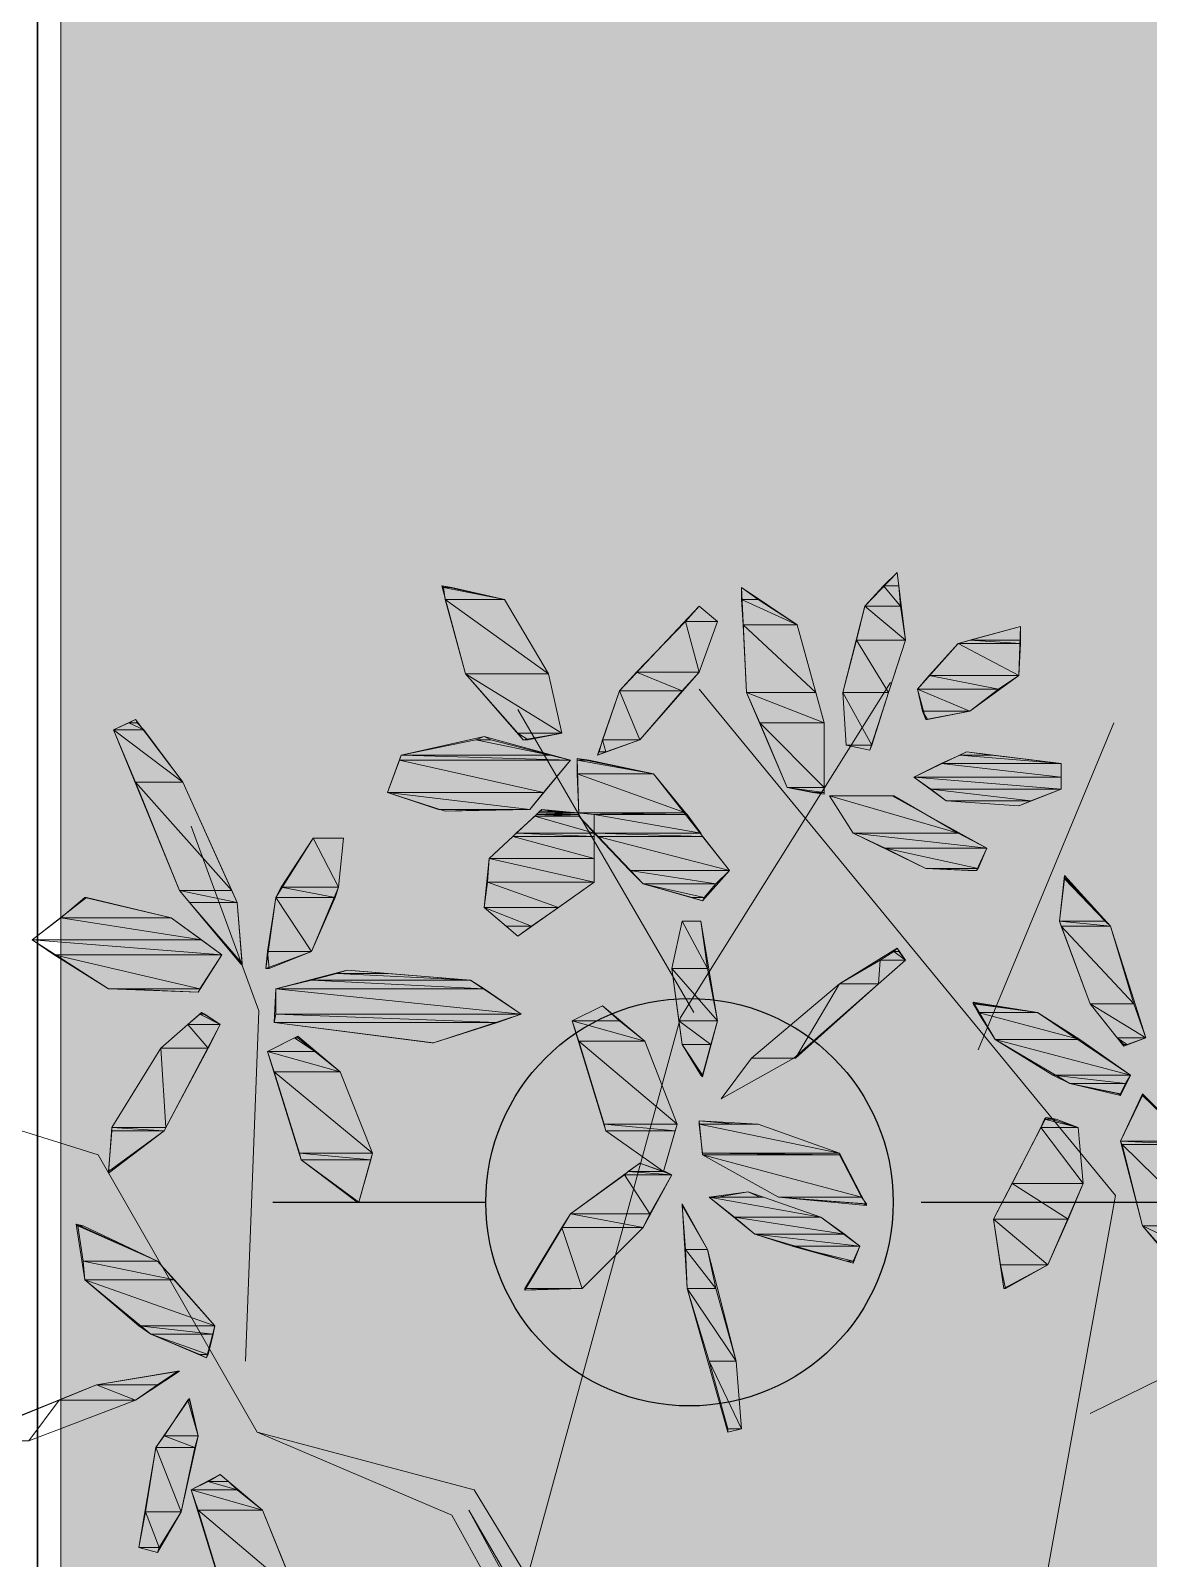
# Model space of a CAD drawing. Header units: metres. Extents: x 349703 to 349913, y 9282546 to 9282694.
# Drawn here: x 349718.148 to 349719.356, y 9282609.155 to 9282610.805 of the extents above; entities that cross this region are included whole.
import ezdxf

# ---------------------------------------------------------------- set-up
doc = ezdxf.new("R2010")
doc.units = ezdxf.units.M
doc.header["$LTSCALE"] = 0.25
for name, color, linetype, lineweight in [('AREA-VERDE', 3, 'CONTINUOUS', 9), ('ARQ-FONDO', 253, 'CONTINUOUS', 9), ('CUNETAS-RED', 5, 'CONTINUOUS', 18), ('LLORAD-SIMB', 1, 'CONTINUOUS', 25), ('LLORAD-TEXTO', 1, 'CONTINUOUS', 25), ('LLORAD-TRAMO', 1, 'CONTINUOUS', 70)]:
    doc.layers.add(name, color=color, linetype=linetype, lineweight=lineweight)

# ---------------------------------------------------------------- blocks, each defined once
blk = doc.blocks.new('drenaje')
at = {"layer": 'CUNETAS-RED', "lineweight": 30}
blk.add_line((0, -19.2104), (0, -77.3478), dxfattribs=at)
blk = doc.blocks.new('ARBOL 1')
at = {"layer": 'ARQ-FONDO', "linetype": 'Continuous', "lineweight": -2}
for p, q in [((348214.8808, 9282665.1925), (348214.9156, 9282665.229)), ((348214.9156, 9282665.229), (348214.9247, 9282665.1559)), ((348214.4239, 9282665.2144), (348214.4916, 9282665.1998)), ((348214.4495, 9282665.1194), (348214.4239, 9282665.2144)), ((348214.4916, 9282665.1998), (348214.5391, 9282665.1194)), ((348214.7474, 9282665.2126), (348214.8077, 9282665.1724)), ((348214.7529, 9282665.0993), (348214.7474, 9282665.2126)), ((348214.6158, 9282665.1011), (348214.7017, 9282665.1925)), ((348214.7017, 9282665.1925), (348214.7218, 9282665.176)), ((348214.8571, 9282665.0993), (348214.8808, 9282665.1925)), ((348214.7218, 9282665.176), (348214.7017, 9282665.1212)), ((348214.8077, 9282665.1724), (348214.837, 9282665.0664)), ((348214.9814, 9282665.1523), (348215.049, 9282665.1705)), ((348215.049, 9282665.1705), (348215.0472, 9282665.1175)), ((348214.9247, 9282665.1559), (348214.8863, 9282665.0371)), ((348214.9375, 9282665.1029), (348214.9814, 9282665.1523)), ((348214.5117, 9282665.0481), (348214.4495, 9282665.1194)), ((348214.5391, 9282665.1194), (348214.5537, 9282665.0554)), ((348214.7017, 9282665.1212), (348214.6378, 9282665.0481)), ((348215.0472, 9282665.1175), (348214.9942, 9282665.0792)), ((348214.5921, 9282665.0316), (348214.6158, 9282665.1011)), ((348214.6816, 9282664.7483), (348214.9083, 9282665.1102)), ((348215.1513, 9282664.5564), (348214.7017, 9282665.1029)), ((348214.7968, 9282664.9969), (348214.7529, 9282665.0993)), ((348214.8607, 9282665.0426), (348214.8571, 9282665.0993)), ((348214.9466, 9282665.07), (348214.9375, 9282665.1029)), ((348214.0694, 9282665.059), (348214.0931, 9282665.07)), ((348214.0931, 9282665.07), (348214.1443, 9282665.0024)), ((348214.6962, 9282664.7538), (348214.5062, 9282665.081)), ((348214.837, 9282665.0664), (348214.837, 9282664.9896)), ((348214.9942, 9282665.0792), (348214.9466, 9282665.07)), ((348215.0033, 9282664.7136), (348215.1495, 9282665.0664)), ((348214.1406, 9282664.8854), (348214.0694, 9282665.059)), ((348214.3801, 9282665.0316), (348214.4696, 9282665.0517)), ((348214.4696, 9282665.0517), (348214.5628, 9282665.0261)), ((348214.5537, 9282665.0554), (348214.5117, 9282665.0481)), ((348214.6378, 9282665.0481), (348214.5921, 9282665.0316)), ((348214.8863, 9282665.0371), (348214.8607, 9282665.0426)), ((348214.9338, 9282665.0079), (348214.9905, 9282665.0353)), ((348214.9905, 9282665.0353), (348215.0929, 9282665.0225)), ((348214.3654, 9282664.9914), (348214.3801, 9282665.0316)), ((348214.5628, 9282665.0261), (348214.519, 9282664.9731)), ((348214.5701, 9282665.028), (348214.6524, 9282665.0115)), ((348214.572, 9282664.9658), (348214.5701, 9282665.028)), ((348215.0929, 9282665.0225), (348215.0929, 9282664.9951)), ((348214.1443, 9282665.0024), (348214.2028, 9282664.8726)), ((348214.6524, 9282665.0115), (348214.7346, 9282664.9073)), ((348214.9686, 9282664.9823), (348214.9338, 9282665.0079)), ((348214.4276, 9282664.9713), (348214.3654, 9282664.9914)), ((348214.837, 9282664.9896), (348214.7968, 9282664.9969)), ((348214.8425, 9282664.9878), (348214.9101, 9282664.9878)), ((348214.8681, 9282664.9476), (348214.8425, 9282664.9878)), ((348214.9101, 9282664.9878), (348215.0124, 9282664.9311)), ((348215.0929, 9282664.9951), (348215.0472, 9282664.9768)), ((348214.519, 9282664.9731), (348214.4276, 9282664.9713)), ((348214.4751, 9282664.9201), (348214.5318, 9282664.9731)), ((348214.5318, 9282664.9731), (348214.5884, 9282664.9677)), ((348214.5884, 9282664.9677), (348214.5884, 9282664.8946)), ((348215.0472, 9282664.9768), (348214.9686, 9282664.9823)), ((348214.2265, 9282664.7557), (348214.1534, 9282664.9549)), ((348214.6414, 9282664.8927), (348214.572, 9282664.9658)), ((348214.285, 9282664.9421), (348214.2448, 9282664.8781)), ((348214.3179, 9282664.9421), (348214.285, 9282664.9421)), ((348214.3124, 9282664.8891), (348214.3179, 9282664.9421)), ((348214.9466, 9282664.9092), (348214.8681, 9282664.9476)), ((348214.4696, 9282664.8671), (348214.4751, 9282664.9201)), ((348215.0124, 9282664.9311), (348215.0015, 9282664.9073)), ((348214.7346, 9282664.9073), (348214.7054, 9282664.8745)), ((348215.0015, 9282664.9073), (348214.9466, 9282664.9092)), ((348215.091, 9282664.8525), (348215.0965, 9282664.9019)), ((348215.0965, 9282664.9019), (348215.1459, 9282664.847)), ((348214.2083, 9282664.805), (348214.1406, 9282664.8854)), ((348214.2832, 9282664.8196), (348214.3124, 9282664.8891)), ((348214.5884, 9282664.8946), (348214.5062, 9282664.8361)), ((348214.7054, 9282664.8745), (348214.6414, 9282664.8927)), ((348213.9816, 9282664.8324), (348214.0401, 9282664.8781)), ((348214.0401, 9282664.8781), (348214.1315, 9282664.8562)), ((348214.2028, 9282664.8726), (348214.2083, 9282664.805)), ((348214.2448, 9282664.8781), (348214.2338, 9282664.8013)), ((348214.1315, 9282664.8562), (348214.1863, 9282664.816)), ((348214.5062, 9282664.8361), (348214.4696, 9282664.8671)), ((348214.6835, 9282664.8525), (348214.6725, 9282664.8013)), ((348214.7036, 9282664.8525), (348214.6835, 9282664.8525)), ((348214.7218, 9282664.7447), (348214.7036, 9282664.8525)), ((348215.1239, 9282664.763), (348215.091, 9282664.8525)), ((348215.1459, 9282664.847), (348215.1842, 9282664.7264)), ((348214.0639, 9282664.7794), (348213.9816, 9282664.8324)), ((348214.2338, 9282664.8013), (348214.2832, 9282664.8196)), ((348214.9156, 9282664.8233), (348214.8534, 9282664.7849)), ((348214.9247, 9282664.8105), (348214.9156, 9282664.8233)), ((348214.1863, 9282664.816), (348214.1607, 9282664.7758)), ((348214.8041, 9282664.7045), (348214.9247, 9282664.8105)), ((348214.2448, 9282664.7794), (348214.3216, 9282664.7995)), ((348214.3216, 9282664.7995), (348214.455, 9282664.7886)), ((348214.455, 9282664.7886), (348214.5098, 9282664.752)), ((348214.6725, 9282664.8013), (348214.6835, 9282664.7191)), ((348214.1607, 9282664.7758), (348214.0639, 9282664.7794)), ((348214.243, 9282664.7429), (348214.2448, 9282664.7794)), ((348214.8534, 9282664.7849), (348214.7584, 9282664.7045)), ((348214.1644, 9282664.7538), (348214.1205, 9282664.7154)), ((348214.1845, 9282664.741), (348214.1644, 9282664.7538)), ((348214.2119, 9282664.3773), (348214.2265, 9282664.7557)), ((348214.5647, 9282664.7447), (348214.5976, 9282664.7611)), ((348214.5976, 9282664.7611), (348214.6432, 9282664.7228)), ((348214.9978, 9282664.7648), (348215.0673, 9282664.7538)), ((348215.0216, 9282664.7246), (348214.9978, 9282664.7648)), ((348215.0673, 9282664.7538), (348215.1678, 9282664.6862)), ((348215.1605, 9282664.7173), (348215.1239, 9282664.763)), ((348214.1242, 9282664.6259), (348214.1845, 9282664.741)), ((348214.4148, 9282664.7209), (348214.243, 9282664.7429)), ((348214.5098, 9282664.752), (348214.4148, 9282664.7209)), ((348214.5171, 9282664.147), (348214.6816, 9282664.7483)), ((348214.6012, 9282664.6259), (348214.5647, 9282664.7447)), ((348214.7054, 9282664.6844), (348214.7218, 9282664.7447)), ((348214.2357, 9282664.7118), (348214.2686, 9282664.7282)), ((348214.2686, 9282664.7282), (348214.3143, 9282664.6899)), ((348214.6432, 9282664.7228), (348214.678, 9282664.6332)), ((348215.102, 9282664.6771), (348215.0216, 9282664.7246)), ((348215.1842, 9282664.7264), (348215.1605, 9282664.7173)), ((348214.1205, 9282664.7154), (348214.0675, 9282664.6295)), ((348214.2722, 9282664.5948), (348214.2357, 9282664.7118)), ((348214.6835, 9282664.7191), (348214.7054, 9282664.6844)), ((348214.7255, 9282664.6606), (348214.8041, 9282664.7045)), ((348214.7584, 9282664.7045), (348214.7255, 9282664.6606)), ((348214.0529, 9282664.6003), (348213.7641, 9282664.6899)), ((348214.3143, 9282664.6899), (348214.349, 9282664.6021)), ((348215.1568, 9282664.6643), (348215.102, 9282664.6771)), ((348215.1239, 9282664.3207), (348215.844, 9282664.6752)), ((348215.1678, 9282664.6862), (348215.1568, 9282664.6643)), ((348215.1568, 9282664.6149), (348215.1806, 9282664.6661)), ((348215.1806, 9282664.6661), (348215.2354, 9282664.6113)), ((348215.0197, 9282664.5308), (348215.0764, 9282664.6405)), ((348215.0764, 9282664.6405), (348215.1111, 9282664.6295)), ((348214.0675, 9282664.6295), (348214.0639, 9282664.5802)), ((348214.0639, 9282664.5802), (348214.1242, 9282664.6259)), ((348214.6634, 9282664.582), (348214.6012, 9282664.6259)), ((348214.678, 9282664.6332), (348214.6634, 9282664.582)), ((348214.7017, 9282664.6369), (348214.7054, 9282664.6003)), ((348214.7657, 9282664.6332), (348214.7017, 9282664.6369)), ((348214.8534, 9282664.6021), (348214.7657, 9282664.6332)), ((348215.1111, 9282664.6295), (348215.1166, 9282664.5692)), ((348215.1806, 9282664.5235), (348215.1568, 9282664.6149)), ((348214.2247, 9282664.3006), (348214.0529, 9282664.6003)), ((348214.3344, 9282664.5491), (348214.2722, 9282664.5948)), ((348214.349, 9282664.6021), (348214.3344, 9282664.5491)), ((348214.6378, 9282664.5912), (348214.5628, 9282664.5363)), ((348214.6725, 9282664.5784), (348214.6378, 9282664.5912)), ((348214.7054, 9282664.6003), (348214.7876, 9282664.5546)), ((348214.8827, 9282664.5455), (348214.8534, 9282664.6021)), ((348214.6414, 9282664.5217), (348214.6725, 9282664.5784)), ((348214.7547, 9282664.5601), (348214.7127, 9282664.5546)), ((348214.8333, 9282664.5327), (348214.7547, 9282664.5601)), ((348215.1166, 9282664.5692), (348215.0782, 9282664.4815)), ((348215.0782, 9282664.1525), (348215.1513, 9282664.5564)), ((348214.6835, 9282664.5473), (348214.6889, 9282664.4559)), ((348214.7109, 9282664.4979), (348214.6835, 9282664.5473)), ((348214.7127, 9282664.5546), (348214.762, 9282664.5144)), ((348214.7876, 9282664.5546), (348214.8827, 9282664.5455)), ((348214.0291, 9282664.5254), (348214.0383, 9282664.4651)), ((348214.1169, 9282664.4852), (348214.0291, 9282664.5254)), ((348214.5628, 9282664.5363), (348214.5135, 9282664.4541)), ((348214.5756, 9282664.4559), (348214.6414, 9282664.5217)), ((348214.8754, 9282664.5016), (348214.8333, 9282664.5327)), ((348215.0307, 9282664.4559), (348215.0197, 9282664.5308)), ((348215.2208, 9282664.4778), (348215.1806, 9282664.5235)), ((348214.762, 9282664.5144), (348214.8681, 9282664.4833)), ((348214.7419, 9282664.3773), (348214.7109, 9282664.4979)), ((348214.8681, 9282664.4833), (348214.8754, 9282664.5016)), ((348214.179, 9282664.4157), (348214.1169, 9282664.4852)), ((348215.0782, 9282664.4815), (348215.0307, 9282664.4559)), ((348214.0383, 9282664.4651), (348214.1096, 9282664.4066)), ((348214.5135, 9282664.4541), (348214.5756, 9282664.4559)), ((348214.6889, 9282664.4559), (348214.7328, 9282664.3006)), ((348214.1096, 9282664.4066), (348214.1699, 9282664.381)), ((348214.1699, 9282664.381), (348214.179, 9282664.4157)), ((348214.7474, 9282664.3042), (348214.7419, 9282664.3773)), ((348214.1406, 9282664.3664), (348214.0511, 9282664.3517)), ((348214.0931, 9282664.3353), (348214.1406, 9282664.3664)), ((348214.0511, 9282664.3517), (348213.9012, 9282664.2914)), ((348213.978, 9282664.2914), (348214.0931, 9282664.3353)), ((348214.1516, 9282664.3371), (348214.115, 9282664.2841)), ((348214.1607, 9282664.2969), (348214.1516, 9282664.3371)), ((348214.1425, 9282664.2147), (348214.1607, 9282664.2969)), ((348214.4587, 9282664.2384), (348214.2247, 9282664.3006)), ((348214.4349, 9282664.211), (348214.2247, 9282664.3006)), ((348214.7328, 9282664.3006), (348214.7474, 9282664.3042)), ((348214.115, 9282664.2841), (348214.0968, 9282664.1763)), ((348214.1534, 9282664.2384), (348214.1845, 9282664.2549)), ((348214.1845, 9282664.2549), (348214.2302, 9282664.2165)), ((348214.19, 9282664.1196), (348214.1534, 9282664.2384)), ((348214.7913, 9282663.6938), (348214.4587, 9282664.2384)), ((348214.1169, 9282664.1708), (348214.1425, 9282664.2147)), ((348214.2302, 9282664.2165), (348214.2667, 9282664.1269)), ((348214.7438, 9282663.6536), (348214.4349, 9282664.211)), ((348214.7803, 9282663.6536), (348214.4532, 9282664.2165)), ((348214.4532, 9282664.2165), (348214.7584, 9282663.6517)), ((348214.0968, 9282664.1763), (348214.1169, 9282664.1708))]:
    blk.add_line(p, q, dxfattribs=at)
for points in [[(348214.9156, 9282665.229), (348214.9174, 9282665.2144), (348214.9009, 9282665.2144)], [(348214.4239, 9282665.2144), (348214.4349, 9282665.2126), (348214.4258, 9282665.2126)], [(348214.4349, 9282665.2126), (348214.4258, 9282665.2126), (348214.4916, 9282665.1998)], [(348214.4258, 9282665.2126), (348214.4916, 9282665.1998), (348214.4276, 9282665.1998)], [(348214.4916, 9282665.1998), (348214.4276, 9282665.1998), (348214.5391, 9282665.1194)], [(348214.4276, 9282665.1998), (348214.5391, 9282665.1194), (348214.4495, 9282665.1194)], [(348214.7474, 9282665.2126), (348214.7657, 9282665.1998), (348214.7474, 9282665.1998)], [(348214.7657, 9282665.1998), (348214.7474, 9282665.1998), (348214.8077, 9282665.1724)], [(348214.7474, 9282665.1998), (348214.8077, 9282665.1724), (348214.7493, 9282665.1724)], [(348214.9009, 9282665.2144), (348214.9192, 9282665.1925), (348214.8808, 9282665.1925)], [(348214.9174, 9282665.2144), (348214.9009, 9282665.2144), (348214.9192, 9282665.1925)], [(348214.7017, 9282665.1925), (348214.7218, 9282665.176), (348214.6871, 9282665.176)], [(348214.8808, 9282665.1925), (348214.9247, 9282665.1559), (348214.8717, 9282665.1559)], [(348214.9192, 9282665.1925), (348214.8808, 9282665.1925), (348214.9247, 9282665.1559)], [(348214.6871, 9282665.176), (348214.7017, 9282665.1212), (348214.6341, 9282665.1212)], [(348214.7218, 9282665.176), (348214.6871, 9282665.176), (348214.7017, 9282665.1212)], [(348214.8077, 9282665.1724), (348214.7493, 9282665.1724), (348214.8278, 9282665.0993)], [(348214.7493, 9282665.1724), (348214.8278, 9282665.0993), (348214.7529, 9282665.0993)], [(348215.049, 9282665.1705), (348215.049, 9282665.1559), (348214.9942, 9282665.1559)], [(348214.8717, 9282665.1559), (348214.9064, 9282665.0993), (348214.8571, 9282665.0993)], [(348214.9247, 9282665.1559), (348214.8717, 9282665.1559), (348214.9064, 9282665.0993)], [(348214.9814, 9282665.1523), (348215.0472, 9282665.1175), (348214.9503, 9282665.1175)], [(348214.9942, 9282665.1559), (348215.049, 9282665.1523), (348214.9814, 9282665.1523)], [(348215.049, 9282665.1523), (348214.9814, 9282665.1523), (348215.0472, 9282665.1175)], [(348215.049, 9282665.1559), (348214.9942, 9282665.1559), (348215.049, 9282665.1523)], [(348214.5391, 9282665.1194), (348214.4495, 9282665.1194)], [(348214.4495, 9282665.1194), (348214.5391, 9282665.1194), (348214.5391, 9282665.1194)], [(348214.5391, 9282665.1194), (348214.4495, 9282665.1194), (348214.5537, 9282665.0554)], [(348214.4495, 9282665.1194), (348214.5537, 9282665.0554), (348214.5062, 9282665.0554)], [(348214.6341, 9282665.1212), (348214.6835, 9282665.1011), (348214.6158, 9282665.1011)], [(348214.7017, 9282665.1212), (348214.6341, 9282665.1212), (348214.6835, 9282665.1011)], [(348214.9503, 9282665.1175), (348215.0252, 9282665.1029), (348214.9375, 9282665.1029)], [(348215.0472, 9282665.1175), (348214.9503, 9282665.1175), (348215.0252, 9282665.1029)], [(348214.6158, 9282665.1011), (348214.6378, 9282665.0481), (348214.5976, 9282665.0481)], [(348214.6835, 9282665.1011), (348214.6158, 9282665.1011), (348214.6378, 9282665.0481)], [(348214.8278, 9282665.0993), (348214.7529, 9282665.0993), (348214.837, 9282665.0664)], [(348214.7529, 9282665.0993), (348214.837, 9282665.0664), (348214.7675, 9282665.0664)], [(348214.8571, 9282665.0993), (348214.8607, 9282665.0426), (348214.8882, 9282665.0426)], [(348214.8571, 9282665.0993), (348214.9064, 9282665.0993), (348214.8882, 9282665.0426)], [(348215.0252, 9282665.1029), (348214.9375, 9282665.1029), (348214.9942, 9282665.0792)], [(348214.9375, 9282665.1029), (348214.9942, 9282665.0792), (348214.943, 9282665.0792)], [(348214.0858, 9282665.0664), (348214.1023, 9282665.059), (348214.0694, 9282665.059)], [(348214.0931, 9282665.07), (348214.0949, 9282665.0664), (348214.0858, 9282665.0664)], [(348214.0949, 9282665.0664), (348214.0858, 9282665.0664), (348214.1023, 9282665.059)], [(348214.837, 9282665.0664), (348214.7675, 9282665.0664), (348214.837, 9282664.9969)], [(348214.7675, 9282665.0664), (348214.837, 9282664.9969), (348214.7968, 9282664.9969)], [(348214.9942, 9282665.0792), (348214.943, 9282665.0792), (348214.9485, 9282665.07)], [(348214.943, 9282665.0792), (348214.9485, 9282665.07), (348214.9466, 9282665.07)], [(348214.9466, 9282665.07), (348214.9485, 9282665.07), (348214.9485, 9282665.07)], [(348214.1023, 9282665.059), (348214.0694, 9282665.059), (348214.1443, 9282665.0024)], [(348214.0694, 9282665.059), (348214.1443, 9282665.0024), (348214.0931, 9282665.0024)], [(348214.4696, 9282665.0517), (348214.4769, 9282665.0481), (348214.4605, 9282665.0481)], [(348214.5537, 9282665.0554), (348214.5062, 9282665.0554), (348214.5171, 9282665.0481)], [(348214.5062, 9282665.0554), (348214.5171, 9282665.0481), (348214.5117, 9282665.0481)], [(348214.4605, 9282665.0481), (348214.5409, 9282665.0316), (348214.3801, 9282665.0316)], [(348214.4769, 9282665.0481), (348214.4605, 9282665.0481), (348214.5409, 9282665.0316)], [(348214.5117, 9282665.0481), (348214.5171, 9282665.0481), (348214.5171, 9282665.0481)], [(348214.5939, 9282665.0353), (348214.6012, 9282665.0353), (348214.5921, 9282665.0316)], [(348214.5976, 9282665.0481), (348214.6012, 9282665.0353), (348214.5939, 9282665.0353)], [(348214.6378, 9282665.0481), (348214.5976, 9282665.0481), (348214.6012, 9282665.0353)], [(348214.8607, 9282665.0426), (348214.8882, 9282665.0426), (348214.8863, 9282665.0371)], [(348214.9905, 9282665.0353), (348215.0179, 9282665.0316), (348214.9832, 9282665.0316)], [(348214.3782, 9282665.0261), (348214.5336, 9282664.9914), (348214.3654, 9282664.9914)], [(348214.3801, 9282665.0316), (348214.5628, 9282665.0261), (348214.3782, 9282665.0261)], [(348214.5628, 9282665.0261), (348214.3782, 9282665.0261), (348214.5336, 9282664.9914)], [(348214.5409, 9282665.0316), (348214.3801, 9282665.0316), (348214.5628, 9282665.0261)], [(348214.5701, 9282665.028), (348214.5829, 9282665.0261), (348214.5701, 9282665.0261)], [(348214.5829, 9282665.0261), (348214.5701, 9282665.0261), (348214.6524, 9282665.0115)], [(348214.5701, 9282665.0261), (348214.6524, 9282665.0115), (348214.5701, 9282665.0115)], [(348214.9631, 9282665.0225), (348215.0929, 9282665.0079), (348214.9338, 9282665.0079)], [(348214.9832, 9282665.0316), (348215.0929, 9282665.0225), (348214.9631, 9282665.0225)], [(348215.0929, 9282665.0225), (348214.9631, 9282665.0225), (348215.0929, 9282665.0079)], [(348215.0179, 9282665.0316), (348214.9832, 9282665.0316), (348215.0929, 9282665.0225)], [(348214.1443, 9282665.0024), (348214.0931, 9282665.0024), (348214.1973, 9282664.8854)], [(348214.0931, 9282665.0024), (348214.1973, 9282664.8854), (348214.1406, 9282664.8854)], [(348214.6524, 9282665.0115), (348214.5701, 9282665.0115), (348214.6871, 9282664.9695)], [(348214.5701, 9282665.0115), (348214.6871, 9282664.9695), (348214.572, 9282664.9695)], [(348215.0929, 9282665.0079), (348214.9338, 9282665.0079), (348215.0929, 9282664.9951)], [(348214.9338, 9282665.0079), (348215.0929, 9282664.9951), (348214.9521, 9282664.9951)], [(348214.5336, 9282664.9914), (348214.3654, 9282664.9914), (348214.519, 9282664.9731)], [(348214.3654, 9282664.9914), (348214.519, 9282664.9731), (348214.4203, 9282664.9731)], [(348214.7968, 9282664.9969), (348214.8242, 9282664.9914), (348214.837, 9282664.9914)], [(348214.7968, 9282664.9969), (348214.837, 9282664.9969), (348214.837, 9282664.9914)], [(348214.8242, 9282664.9914), (348214.837, 9282664.9914), (348214.837, 9282664.9896)], [(348214.9101, 9282664.9878), (348214.9119, 9282664.9878), (348214.8425, 9282664.9878)], [(348214.9119, 9282664.9878), (348214.8425, 9282664.9878), (348214.9814, 9282664.9476)], [(348214.8425, 9282664.9878), (348214.9814, 9282664.9476), (348214.8681, 9282664.9476)], [(348214.9521, 9282664.9951), (348214.9686, 9282664.9823), (348215.06, 9282664.9823)], [(348214.9521, 9282664.9951), (348215.0929, 9282664.9951), (348215.06, 9282664.9823)], [(348214.519, 9282664.9731), (348214.4203, 9282664.9731), (348214.4842, 9282664.9731)], [(348214.4203, 9282664.9731), (348214.4842, 9282664.9731), (348214.4221, 9282664.9731)], [(348214.4221, 9282664.9731), (348214.4842, 9282664.9731), (348214.4276, 9282664.9713)], [(348214.5263, 9282664.9677), (348214.572, 9282664.9658), (348214.5244, 9282664.9658)], [(348214.5281, 9282664.9695), (348214.572, 9282664.9677), (348214.5263, 9282664.9677)], [(348214.572, 9282664.9677), (348214.5263, 9282664.9677), (348214.572, 9282664.9658)], [(348214.5299, 9282664.9713), (348214.572, 9282664.9695), (348214.5281, 9282664.9695)], [(348214.572, 9282664.9695), (348214.5281, 9282664.9695), (348214.572, 9282664.9677)], [(348214.5318, 9282664.9731), (348214.5482, 9282664.9713), (348214.5299, 9282664.9713)], [(348214.5482, 9282664.9713), (348214.5299, 9282664.9713), (348214.572, 9282664.9695)], [(348214.6871, 9282664.9695), (348214.572, 9282664.9695), (348214.6889, 9282664.9677)], [(348214.572, 9282664.9695), (348214.6889, 9282664.9677), (348214.5884, 9282664.9677)], [(348214.6889, 9282664.9677), (348214.5884, 9282664.9677), (348214.7036, 9282664.9476)], [(348214.5884, 9282664.9677), (348214.7036, 9282664.9476), (348214.5884, 9282664.9476)], [(348214.9686, 9282664.9823), (348215.06, 9282664.9823), (348215.0472, 9282664.9768)], [(348214.5244, 9282664.9658), (348214.5884, 9282664.9476), (348214.5043, 9282664.9476)], [(348214.572, 9282664.9658), (348214.5244, 9282664.9658), (348214.5884, 9282664.9476)], [(348214.285, 9282664.9421), (348214.3124, 9282664.8891), (348214.2503, 9282664.8891)], [(348214.3179, 9282664.9421), (348214.285, 9282664.9421), (348214.285, 9282664.9421)], [(348214.3179, 9282664.9421), (348214.285, 9282664.9421), (348214.3124, 9282664.8891)], [(348214.5007, 9282664.9439), (348214.5884, 9282664.9201), (348214.4751, 9282664.9201)], [(348214.5043, 9282664.9476), (348214.5884, 9282664.9439), (348214.5007, 9282664.9439)], [(348214.5884, 9282664.9439), (348214.5007, 9282664.9439), (348214.5884, 9282664.9201)], [(348214.5884, 9282664.9476), (348214.5043, 9282664.9476), (348214.5884, 9282664.9439)], [(348214.7036, 9282664.9476), (348214.5884, 9282664.9476), (348214.7054, 9282664.9439)], [(348214.5884, 9282664.9476), (348214.7054, 9282664.9439), (348214.5921, 9282664.9439)], [(348214.7054, 9282664.9439), (348214.5921, 9282664.9439), (348214.7346, 9282664.9073)], [(348214.5921, 9282664.9439), (348214.7346, 9282664.9073), (348214.6268, 9282664.9073)], [(348214.9814, 9282664.9476), (348214.8681, 9282664.9476), (348215.0124, 9282664.9311)], [(348214.8681, 9282664.9476), (348215.0124, 9282664.9311), (348214.9028, 9282664.9311)], [(348214.4751, 9282664.9201), (348214.5884, 9282664.8946), (348214.4733, 9282664.8946)], [(348214.5884, 9282664.9201), (348214.4751, 9282664.9201), (348214.5884, 9282664.8946)], [(348215.0124, 9282664.9311), (348214.9028, 9282664.9311), (348215.0033, 9282664.9092)], [(348214.9028, 9282664.9311), (348215.0033, 9282664.9092), (348214.9466, 9282664.9092)], [(348214.7346, 9282664.9073), (348214.6268, 9282664.9073), (348214.72, 9282664.8927)], [(348214.6268, 9282664.9073), (348214.72, 9282664.8927), (348214.6414, 9282664.8927)], [(348215.0015, 9282664.9073), (348214.9923, 9282664.9073), (348214.9466, 9282664.9092)], [(348214.9466, 9282664.9092), (348215.0033, 9282664.9092), (348215.0015, 9282664.9073)], [(348215.0015, 9282664.9073), (348215.0015, 9282664.9073), (348214.9923, 9282664.9073)], [(348215.0965, 9282664.9019), (348215.0983, 9282664.8982), (348215.0965, 9282664.8982)], [(348214.1973, 9282664.8854), (348214.1406, 9282664.8854), (348214.2028, 9282664.8726)], [(348214.1406, 9282664.8854), (348214.2028, 9282664.8726), (348214.1516, 9282664.8726)], [(348214.2503, 9282664.8891), (348214.3088, 9282664.8781), (348214.2448, 9282664.8781)], [(348214.3124, 9282664.8891), (348214.2503, 9282664.8891), (348214.3088, 9282664.8781)], [(348214.4733, 9282664.8946), (348214.55, 9282664.8671), (348214.4696, 9282664.8671)], [(348214.5884, 9282664.8946), (348214.4733, 9282664.8946), (348214.55, 9282664.8671)], [(348214.72, 9282664.8927), (348214.6414, 9282664.8927), (348214.7072, 9282664.8781)], [(348214.6414, 9282664.8927), (348214.7072, 9282664.8781), (348214.6944, 9282664.8781)], [(348215.0965, 9282664.8982), (348215.1404, 9282664.8525), (348215.091, 9282664.8525)], [(348215.0983, 9282664.8982), (348215.0965, 9282664.8982), (348215.1404, 9282664.8525)], [(348214.0383, 9282664.8781), (348214.1315, 9282664.8562), (348214.0127, 9282664.8562)], [(348214.0401, 9282664.8781), (348214.0383, 9282664.8781), (348214.0383, 9282664.8781)], [(348214.0401, 9282664.8781), (348214.0383, 9282664.8781), (348214.1315, 9282664.8562)], [(348214.1516, 9282664.8726), (348214.2064, 9282664.8068), (348214.2083, 9282664.8068)], [(348214.1516, 9282664.8726), (348214.2028, 9282664.8726), (348214.2083, 9282664.8068)], [(348214.2448, 9282664.8781), (348214.2832, 9282664.8196), (348214.2357, 9282664.8196)], [(348214.3088, 9282664.8781), (348214.2448, 9282664.8781), (348214.2832, 9282664.8196)], [(348214.6944, 9282664.8781), (348214.7072, 9282664.8781), (348214.7054, 9282664.8745)], [(348214.0127, 9282664.8562), (348214.1644, 9282664.8324), (348213.9816, 9282664.8324)], [(348214.1315, 9282664.8562), (348214.0127, 9282664.8562), (348214.1644, 9282664.8324)], [(348214.55, 9282664.8671), (348214.4696, 9282664.8671), (348214.5208, 9282664.847)], [(348214.4696, 9282664.8671), (348214.5208, 9282664.847), (348214.4934, 9282664.847)], [(348214.6835, 9282664.8525), (348214.7109, 9282664.8013), (348214.6725, 9282664.8013)], [(348214.6871, 9282664.8525), (348214.7036, 9282664.8525), (348214.6835, 9282664.8525)], [(348214.7036, 9282664.8525), (348214.6835, 9282664.8525), (348214.7109, 9282664.8013)], [(348214.7036, 9282664.8525), (348214.6871, 9282664.8525), (348214.6871, 9282664.8525)], [(348214.7036, 9282664.8525), (348214.6871, 9282664.8525)], [(348215.1404, 9282664.8525), (348215.091, 9282664.8525), (348215.1459, 9282664.847)], [(348215.091, 9282664.8525), (348215.1459, 9282664.847), (348215.0929, 9282664.847)], [(348214.4934, 9282664.847), (348214.5208, 9282664.847), (348214.5062, 9282664.8361)], [(348215.1459, 9282664.847), (348215.0929, 9282664.847), (348215.1714, 9282664.763)], [(348215.0929, 9282664.847), (348215.1714, 9282664.763), (348215.1239, 9282664.763)], [(348214.1644, 9282664.8324), (348213.9816, 9282664.8324), (348214.1863, 9282664.816)], [(348213.9816, 9282664.8324), (348214.1863, 9282664.816), (348214.0054, 9282664.816)], [(348214.2357, 9282664.8196), (348214.2375, 9282664.8013), (348214.2338, 9282664.8013)], [(348214.2832, 9282664.8196), (348214.2357, 9282664.8196), (348214.2375, 9282664.8013)], [(348214.9119, 9282664.8196), (348214.9247, 9282664.8105), (348214.8973, 9282664.8105)], [(348214.9156, 9282664.8233), (348214.9174, 9282664.8196), (348214.9119, 9282664.8196)], [(348214.9174, 9282664.8196), (348214.9119, 9282664.8196), (348214.9247, 9282664.8105)], [(348214.1863, 9282664.816), (348214.0054, 9282664.816), (348214.1626, 9282664.7794)], [(348214.0054, 9282664.816), (348214.1626, 9282664.7794), (348214.0639, 9282664.7794)], [(348214.2064, 9282664.8068), (348214.2083, 9282664.8068), (348214.2083, 9282664.805)], [(348214.8973, 9282664.8105), (348214.8955, 9282664.7849), (348214.8534, 9282664.7849)], [(348214.9247, 9282664.8105), (348214.8973, 9282664.8105), (348214.8955, 9282664.7849)], [(348214.2338, 9282664.8013), (348214.2375, 9282664.8013), (348214.2375, 9282664.8013)], [(348214.2832, 9282664.7886), (348214.4696, 9282664.7794), (348214.2448, 9282664.7794)], [(348214.3106, 9282664.7959), (348214.455, 9282664.7886), (348214.2832, 9282664.7886)], [(348214.455, 9282664.7886), (348214.2832, 9282664.7886), (348214.4696, 9282664.7794)], [(348214.3216, 9282664.7995), (348214.3654, 9282664.7959), (348214.3106, 9282664.7959)], [(348214.3654, 9282664.7959), (348214.3106, 9282664.7959), (348214.455, 9282664.7886)], [(348214.7109, 9282664.8013), (348214.6725, 9282664.8013), (348214.7218, 9282664.7447)], [(348214.6725, 9282664.8013), (348214.7218, 9282664.7447), (348214.6798, 9282664.7447)], [(348214.1626, 9282664.7794), (348214.0639, 9282664.7794)], [(348214.0639, 9282664.7794), (348214.1626, 9282664.7794), (348214.0785, 9282664.7794)], [(348214.0785, 9282664.7794), (348214.1626, 9282664.7794), (348214.1607, 9282664.7758)], [(348214.4696, 9282664.7794), (348214.2448, 9282664.7794), (348214.5098, 9282664.752)], [(348214.2448, 9282664.7794), (348214.5098, 9282664.752), (348214.2448, 9282664.752)], [(348214.8534, 9282664.7849), (348214.8059, 9282664.7045), (348214.7584, 9282664.7045)], [(348214.8955, 9282664.7849), (348214.8534, 9282664.7849), (348214.8059, 9282664.7045)], [(348214.1644, 9282664.7538), (348214.1681, 9282664.752), (348214.1626, 9282664.752)], [(348214.5976, 9282664.7611), (348214.6158, 9282664.7447), (348214.5647, 9282664.7447)], [(348214.5976, 9282664.7611), (348214.5976, 9282664.7611)], [(348214.6158, 9282664.7447), (348214.5976, 9282664.7611)], [(348214.9978, 9282664.7648), (348215.0033, 9282664.763), (348214.9978, 9282664.763)], [(348215.0033, 9282664.763), (348214.9978, 9282664.763), (348215.0673, 9282664.7538)], [(348214.9978, 9282664.763), (348215.0673, 9282664.7538), (348215.0033, 9282664.7538)], [(348215.0673, 9282664.7538), (348215.0033, 9282664.7538), (348215.113, 9282664.7246)], [(348215.0033, 9282664.7538), (348215.113, 9282664.7246), (348215.0216, 9282664.7246)], [(348215.1714, 9282664.763), (348215.1239, 9282664.763), (348215.1842, 9282664.7264)], [(348215.1239, 9282664.763), (348215.1842, 9282664.7264), (348215.1532, 9282664.7264)], [(348214.1498, 9282664.741), (348214.1717, 9282664.7154), (348214.1205, 9282664.7154)], [(348214.1626, 9282664.752), (348214.1845, 9282664.741), (348214.1498, 9282664.741)], [(348214.1845, 9282664.741), (348214.1498, 9282664.741), (348214.1717, 9282664.7154)], [(348214.1681, 9282664.752), (348214.1626, 9282664.752), (348214.1845, 9282664.741)], [(348214.2448, 9282664.752), (348214.4842, 9282664.7429), (348214.243, 9282664.7429)], [(348214.4842, 9282664.7429), (348214.243, 9282664.7429), (348214.4148, 9282664.7209)], [(348214.243, 9282664.7429), (348214.4148, 9282664.7209), (348214.413, 9282664.7209)], [(348214.5098, 9282664.752), (348214.2448, 9282664.752), (348214.4842, 9282664.7429)], [(348214.6158, 9282664.7447), (348214.5647, 9282664.7447), (348214.6432, 9282664.7228)], [(348214.5647, 9282664.7447), (348214.6432, 9282664.7228), (348214.572, 9282664.7228)], [(348214.7218, 9282664.7447), (348214.6798, 9282664.7447), (348214.7145, 9282664.7191)], [(348214.6798, 9282664.7447), (348214.7145, 9282664.7191), (348214.6835, 9282664.7191)], [(348214.2649, 9282664.7264), (348214.2869, 9282664.7118), (348214.2357, 9282664.7118)], [(348214.2686, 9282664.7282), (348214.2686, 9282664.7264), (348214.2649, 9282664.7264)], [(348214.2686, 9282664.7264), (348214.2649, 9282664.7264), (348214.2869, 9282664.7118)], [(348214.413, 9282664.7209), (348214.4148, 9282664.7209), (348214.4148, 9282664.7209)], [(348214.6432, 9282664.7228), (348214.572, 9282664.7228), (348214.678, 9282664.6332)], [(348214.572, 9282664.7228), (348214.678, 9282664.6332), (348214.5994, 9282664.6332)], [(348215.113, 9282664.7246), (348215.0216, 9282664.7246), (348215.1678, 9282664.6862)], [(348215.0216, 9282664.7246), (348215.1678, 9282664.6862), (348215.0837, 9282664.6862)], [(348215.1532, 9282664.7264), (348215.1605, 9282664.7191), (348215.1641, 9282664.7191)], [(348215.1532, 9282664.7264), (348215.1842, 9282664.7264), (348215.1641, 9282664.7191)], [(348214.1205, 9282664.7154), (348214.126, 9282664.6295), (348214.0675, 9282664.6295)], [(348214.1717, 9282664.7154), (348214.1205, 9282664.7154), (348214.126, 9282664.6295)], [(348214.2869, 9282664.7118), (348214.2357, 9282664.7118), (348214.3143, 9282664.6899)], [(348214.2357, 9282664.7118), (348214.3143, 9282664.6899), (348214.243, 9282664.6899)], [(348214.7145, 9282664.7191), (348214.6835, 9282664.7191), (348214.7054, 9282664.6862)], [(348214.6835, 9282664.7191), (348214.7054, 9282664.6862), (348214.7036, 9282664.6862)], [(348214.7255, 9282664.6606), (348214.7255, 9282664.6606), (348214.7584, 9282664.7045)], [(348214.7255, 9282664.6606), (348214.7584, 9282664.7045), (348214.8041, 9282664.7045)], [(348214.8041, 9282664.7045), (348214.8041, 9282664.7045), (348214.7584, 9282664.7045)], [(348214.8041, 9282664.7045), (348214.7584, 9282664.7045), (348214.8059, 9282664.7045)], [(348215.1605, 9282664.7191), (348215.1641, 9282664.7191), (348215.1605, 9282664.7173)], [(348214.3143, 9282664.6899), (348214.243, 9282664.6899), (348214.349, 9282664.6021)], [(348214.243, 9282664.6899), (348214.349, 9282664.6021), (348214.2704, 9282664.6021)], [(348214.7036, 9282664.6862), (348214.7054, 9282664.6862), (348214.7054, 9282664.6844)], [(348215.1678, 9282664.6862), (348215.0837, 9282664.6862), (348215.1623, 9282664.6771)], [(348215.0837, 9282664.6862), (348215.1623, 9282664.6771), (348215.102, 9282664.6771)], [(348215.1623, 9282664.6771), (348215.102, 9282664.6771), (348215.1568, 9282664.6661)], [(348215.102, 9282664.6771), (348215.1568, 9282664.6661), (348215.155, 9282664.6661)], [(348214.7255, 9282664.6606), (348214.7255, 9282664.6606)], [(348215.155, 9282664.6661), (348215.1568, 9282664.6661), (348215.1568, 9282664.6643)], [(348215.1806, 9282664.6643), (348215.2318, 9282664.6149), (348215.1568, 9282664.6149)], [(348215.1806, 9282664.6661), (348215.1806, 9282664.6643), (348215.1806, 9282664.6643)], [(348215.2318, 9282664.6149), (348215.1806, 9282664.6643)], [(348215.0746, 9282664.6387), (348215.1111, 9282664.6295), (348215.0709, 9282664.6295)], [(348215.0764, 9282664.6405), (348215.0874, 9282664.6387), (348215.0746, 9282664.6387)], [(348215.0874, 9282664.6387), (348215.0746, 9282664.6387), (348215.1111, 9282664.6295)], [(348214.0639, 9282664.582), (348214.0639, 9282664.582), (348214.0675, 9282664.6259)], [(348214.0639, 9282664.582), (348214.0675, 9282664.6259), (348214.1242, 9282664.6259)], [(348214.126, 9282664.6295), (348214.0675, 9282664.6295), (348214.1242, 9282664.6259)], [(348214.0675, 9282664.6295), (348214.1242, 9282664.6259), (348214.0675, 9282664.6259)], [(348214.678, 9282664.6332), (348214.5994, 9282664.6332), (348214.6761, 9282664.6259)], [(348214.5994, 9282664.6332), (348214.6761, 9282664.6259), (348214.6012, 9282664.6259)], [(348214.6761, 9282664.6259), (348214.6012, 9282664.6259), (348214.6634, 9282664.582)], [(348214.6012, 9282664.6259), (348214.6634, 9282664.582), (348214.6634, 9282664.582)], [(348214.7017, 9282664.6369), (348214.7419, 9282664.6332), (348214.7017, 9282664.6332)], [(348214.7657, 9282664.6332), (348214.7657, 9282664.6332), (348214.7017, 9282664.6332)], [(348214.7657, 9282664.6332), (348214.7017, 9282664.6332), (348214.7419, 9282664.6332)], [(348214.7657, 9282664.6332), (348214.7017, 9282664.6332), (348214.8534, 9282664.6021)], [(348214.7017, 9282664.6332), (348214.8534, 9282664.6021), (348214.7054, 9282664.6021)], [(348215.0709, 9282664.6295), (348215.1166, 9282664.5692), (348215.0399, 9282664.5692)], [(348215.1111, 9282664.6295), (348215.0709, 9282664.6295), (348215.1166, 9282664.5692)], [(348215.2318, 9282664.6149), (348215.1568, 9282664.6149), (348215.2354, 9282664.6113)], [(348215.1568, 9282664.6149), (348215.2354, 9282664.6113), (348215.1587, 9282664.6113)], [(348215.2354, 9282664.6113), (348215.1587, 9282664.6113), (348215.2482, 9282664.5235)], [(348215.1587, 9282664.6113), (348215.2482, 9282664.5235), (348215.1806, 9282664.5235)], [(348214.349, 9282664.6021), (348214.2704, 9282664.6021), (348214.3472, 9282664.5948)], [(348214.2704, 9282664.6021), (348214.3472, 9282664.5948), (348214.2722, 9282664.5948)], [(348214.3472, 9282664.5948), (348214.2722, 9282664.5948), (348214.3344, 9282664.5491)], [(348214.2722, 9282664.5948), (348214.3344, 9282664.5491), (348214.3325, 9282664.5491)], [(348214.6378, 9282664.5912), (348214.6634, 9282664.582), (348214.625, 9282664.582)], [(348214.8534, 9282664.6021), (348214.7054, 9282664.6021), (348214.8534, 9282664.6003)], [(348214.7054, 9282664.6021), (348214.8534, 9282664.6003), (348214.7054, 9282664.6003)], [(348214.8534, 9282664.6003), (348214.7054, 9282664.6003), (348214.8772, 9282664.5546)], [(348214.7054, 9282664.6003), (348214.8772, 9282664.5546), (348214.7876, 9282664.5546)], [(348214.0639, 9282664.582), (348214.0639, 9282664.5802), (348214.0639, 9282664.5802)], [(348214.6213, 9282664.5784), (348214.6487, 9282664.5363), (348214.5628, 9282664.5363)], [(348214.625, 9282664.582), (348214.6725, 9282664.5784), (348214.6213, 9282664.5784)], [(348214.6725, 9282664.5784), (348214.6213, 9282664.5784), (348214.6487, 9282664.5363)], [(348214.625, 9282664.582), (348214.6634, 9282664.582), (348214.6634, 9282664.582)], [(348214.6634, 9282664.582), (348214.6634, 9282664.582), (348214.625, 9282664.582)], [(348214.625, 9282664.582), (348214.6634, 9282664.582), (348214.6634, 9282664.582)], [(348214.6634, 9282664.582), (348214.6634, 9282664.582), (348214.625, 9282664.582)], [(348214.6652, 9282664.582), (348214.625, 9282664.582), (348214.6725, 9282664.5784)], [(348214.6634, 9282664.582), (348214.6634, 9282664.582)], [(348214.6634, 9282664.582), (348214.6652, 9282664.582), (348214.6652, 9282664.582)], [(348214.7547, 9282664.5601), (348214.7675, 9282664.5546), (348214.7218, 9282664.5546)], [(348215.0399, 9282664.5692), (348215.1002, 9282664.5308), (348215.0197, 9282664.5308)], [(348215.1166, 9282664.5692), (348215.0399, 9282664.5692), (348215.1002, 9282664.5308)], [(348214.3325, 9282664.5491), (348214.3344, 9282664.5491), (348214.3344, 9282664.5491)], [(348214.6835, 9282664.5473), (348214.6835, 9282664.5455), (348214.6835, 9282664.5455)], [(348214.7109, 9282664.4979), (348214.6835, 9282664.5455)], [(348214.6835, 9282664.5455), (348214.7109, 9282664.4979), (348214.6871, 9282664.4979)], [(348214.7218, 9282664.5546), (348214.7712, 9282664.5546), (348214.7127, 9282664.5546)], [(348214.7712, 9282664.5546), (348214.7127, 9282664.5546), (348214.8333, 9282664.5327)], [(348214.7127, 9282664.5546), (348214.8333, 9282664.5327), (348214.7401, 9282664.5327)], [(348214.7675, 9282664.5546), (348214.7218, 9282664.5546), (348214.7712, 9282664.5546)], [(348214.7876, 9282664.5546), (348214.879, 9282664.5473), (348214.8827, 9282664.5473)], [(348214.7876, 9282664.5546), (348214.8772, 9282664.5546), (348214.8827, 9282664.5473)], [(348214.879, 9282664.5473), (348214.8827, 9282664.5473), (348214.8827, 9282664.5455)], [(348214.0291, 9282664.5254), (348214.0365, 9282664.5235), (348214.031, 9282664.5235)], [(348214.0365, 9282664.5235), (348214.031, 9282664.5235), (348214.1169, 9282664.4852)], [(348214.031, 9282664.5235), (348214.1169, 9282664.4852), (348214.0365, 9282664.4852)], [(348214.5537, 9282664.5217), (348214.5756, 9282664.4559), (348214.5135, 9282664.4559)], [(348214.5628, 9282664.5363), (348214.6414, 9282664.5217), (348214.5537, 9282664.5217)], [(348214.6414, 9282664.5217), (348214.5537, 9282664.5217), (348214.5756, 9282664.4559)], [(348214.6487, 9282664.5363), (348214.5628, 9282664.5363), (348214.6414, 9282664.5217)], [(348214.8333, 9282664.5327), (348214.7401, 9282664.5327), (348214.8589, 9282664.5144)], [(348214.7401, 9282664.5327), (348214.8589, 9282664.5144), (348214.762, 9282664.5144)], [(348215.1002, 9282664.5308), (348215.0197, 9282664.5308), (348215.0782, 9282664.4815)], [(348215.0197, 9282664.5308), (348215.0782, 9282664.4815), (348215.0271, 9282664.4815)], [(348215.2482, 9282664.5235), (348215.1806, 9282664.5235), (348215.2537, 9282664.4888)], [(348215.1806, 9282664.5235), (348215.2537, 9282664.4888), (348215.2098, 9282664.4888)], [(348214.8589, 9282664.5144), (348214.762, 9282664.5144), (348214.8754, 9282664.5016)], [(348214.762, 9282664.5144), (348214.8754, 9282664.5016), (348214.8023, 9282664.5016)], [(348214.7109, 9282664.4979), (348214.6871, 9282664.4979), (348214.72, 9282664.4559)], [(348214.6871, 9282664.4979), (348214.72, 9282664.4559), (348214.6889, 9282664.4559)], [(348214.8023, 9282664.5016), (348214.8607, 9282664.4852), (348214.8681, 9282664.4852)], [(348214.8023, 9282664.5016), (348214.8754, 9282664.5016), (348214.8681, 9282664.4852)], [(348214.1169, 9282664.4852), (348214.0365, 9282664.4852), (348214.1352, 9282664.4651)], [(348214.0365, 9282664.4852), (348214.1352, 9282664.4651), (348214.0383, 9282664.4651)], [(348214.8607, 9282664.4852), (348214.8681, 9282664.4852), (348214.8681, 9282664.4833)], [(348215.0782, 9282664.4815), (348215.0271, 9282664.4815), (348215.0325, 9282664.4559)], [(348215.0271, 9282664.4815), (348215.0325, 9282664.4559), (348215.0307, 9282664.4559)], [(348214.1352, 9282664.4651), (348214.0383, 9282664.4651), (348214.179, 9282664.4157)], [(348214.0383, 9282664.4651), (348214.179, 9282664.4157), (348214.0968, 9282664.4157)], [(348214.5756, 9282664.4559), (348214.5482, 9282664.4559), (348214.5135, 9282664.4559)], [(348214.5482, 9282664.4559), (348214.5135, 9282664.4559)], [(348214.5135, 9282664.4559), (348214.5482, 9282664.4559), (348214.5135, 9282664.4541)], [(348214.72, 9282664.4559), (348214.6889, 9282664.4559), (348214.7419, 9282664.3773)], [(348214.6889, 9282664.4559), (348214.7419, 9282664.3773), (348214.7127, 9282664.3773)], [(348215.0307, 9282664.4559), (348215.0325, 9282664.4559), (348215.0325, 9282664.4559)], [(348214.179, 9282664.4157), (348214.0968, 9282664.4157), (348214.1772, 9282664.4066)], [(348214.0968, 9282664.4157), (348214.1772, 9282664.4066), (348214.1096, 9282664.4066)], [(348214.1772, 9282664.4066), (348214.1096, 9282664.4066), (348214.1717, 9282664.3846)], [(348214.1096, 9282664.4066), (348214.1717, 9282664.3846), (348214.1626, 9282664.3846)], [(348214.1626, 9282664.3846), (348214.1717, 9282664.3846), (348214.1699, 9282664.381)], [(348214.7127, 9282664.3773), (348214.7328, 9282664.3042), (348214.7474, 9282664.3042)], [(348214.7127, 9282664.3773), (348214.7419, 9282664.3773), (348214.7474, 9282664.3042)], [(348214.1388, 9282664.3664), (348214.1169, 9282664.3517), (348214.0511, 9282664.3517)], [(348214.1169, 9282664.3517), (348214.1388, 9282664.3664)], [(348214.1406, 9282664.3664), (348214.1388, 9282664.3664), (348214.1388, 9282664.3664)], [(348214.0511, 9282664.3517), (348214.0931, 9282664.3353), (348214.0109, 9282664.3353)], [(348214.1169, 9282664.3517), (348214.0511, 9282664.3517), (348214.0931, 9282664.3353)], [(348214.0109, 9282664.3353), (348213.978, 9282664.2914), (348213.903, 9282664.2914)], [(348214.0931, 9282664.3353), (348214.0109, 9282664.3353), (348213.978, 9282664.2914)], [(348214.1498, 9282664.3353), (348214.1607, 9282664.2969), (348214.1242, 9282664.2969)], [(348214.1516, 9282664.3371), (348214.1516, 9282664.3353), (348214.1498, 9282664.3353)], [(348214.1516, 9282664.3353), (348214.1498, 9282664.3353), (348214.1607, 9282664.2969)], [(348214.1242, 9282664.2969), (348214.1571, 9282664.2841), (348214.115, 9282664.2841)], [(348214.1607, 9282664.2969), (348214.1242, 9282664.2969), (348214.1571, 9282664.2841)], [(348214.7328, 9282664.3042), (348214.7474, 9282664.3042), (348214.7328, 9282664.3006)], [(348214.115, 9282664.2841), (348214.1425, 9282664.2147), (348214.1041, 9282664.2147)], [(348214.1571, 9282664.2841), (348214.115, 9282664.2841), (348214.1425, 9282664.2147)], [(348214.1717, 9282664.2476), (348214.2028, 9282664.2384), (348214.1534, 9282664.2384)], [(348214.1845, 9282664.2549), (348214.1936, 9282664.2476), (348214.1717, 9282664.2476)], [(348214.1936, 9282664.2476), (348214.1717, 9282664.2476), (348214.2028, 9282664.2384)], [(348214.2028, 9282664.2384), (348214.1534, 9282664.2384), (348214.2302, 9282664.2165)], [(348214.1534, 9282664.2384), (348214.2302, 9282664.2165), (348214.1607, 9282664.2165)], [(348214.1041, 9282664.2147), (348214.0968, 9282664.1763), (348214.1187, 9282664.1763)], [(348214.1041, 9282664.2147), (348214.1425, 9282664.2147), (348214.1187, 9282664.1763)], [(348214.2302, 9282664.2165), (348214.1607, 9282664.2165), (348214.2667, 9282664.1269)], [(348214.1607, 9282664.2165), (348214.2667, 9282664.1269), (348214.1882, 9282664.1269)], [(348214.0968, 9282664.1763), (348214.1187, 9282664.1763), (348214.1169, 9282664.1708)]]:
    blk.add_lwpolyline(points, close=True, dxfattribs=at)

msp = doc.modelspace()

# ---------------------------------------------------------------- hatches: boundary and pattern name
at = {"layer": 'AREA-VERDE', "lineweight": 0, "true_color": 0xc4e4b2, "transparency": 33554610}
h = msp.add_hatch(color=3, dxfattribs=at)
h.dxf.hatch_style = 1
h.paths.add_polyline_path([(349726.3852, 9282607.5142), (349720.4055, 9282607.5142), (349720.4055, 9282620.8642), (349718.181, 9282620.8634), (349718.181, 9282598.3655), (349720.5548, 9282598.3655), (349720.5548, 9282598.4655), (349720.8298, 9282598.465), (349720.8298, 9282598.5155), (349723.9406, 9282598.5155), (349723.9406, 9282598.4655), (349724.2106, 9282598.4655), (349724.2106, 9282598.3655), (349726.1352, 9282598.3655), (349726.1352, 9282598.4655), (349726.3852, 9282598.4655)])

# ---------------------------------------------------------------- linework, layer by layer
at = {"layer": 'ARQ-FONDO', "lineweight": 0}
msp.add_lwpolyline([(349718.1556, 9282620.8888), (349720.4309, 9282620.8896), (349720.4309, 9282607.5396), (349726.4106, 9282607.5396), (349726.4106, 9282598.4401), (349726.1606, 9282598.4401), (349726.1606, 9282598.3401), (349724.1852, 9282598.3401), (349724.1852, 9282598.4401), (349723.9152, 9282598.4401), (349723.9152, 9282598.4901), (349720.8552, 9282598.4901), (349720.8552, 9282598.4396), (349720.5802, 9282598.4401), (349720.5802, 9282598.3401), (349718.1556, 9282598.3401), (349718.1556, 9282620.8888)], dxfattribs=at)
msp.add_lwpolyline([(349718.181, 9282620.8634), (349720.4055, 9282620.8642), (349720.4055, 9282607.5142), (349726.3852, 9282607.5142), (349726.3852, 9282598.4655), (349726.1352, 9282598.4655), (349726.1352, 9282598.3655), (349724.2106, 9282598.3655), (349724.2106, 9282598.4655), (349723.9406, 9282598.4655), (349723.9406, 9282598.5155), (349720.8298, 9282598.5155), (349720.8298, 9282598.465), (349720.5548, 9282598.4655), (349720.5548, 9282598.3655), (349718.181, 9282598.3655)], close=True, dxfattribs=at)
at = {"layer": 'LLORAD-SIMB'}
msp.add_line((349718.41, 9282609.54), (349718.64, 9282609.54), dxfattribs=at)
msp.add_circle((349718.86, 9282609.54), 0.22, dxfattribs=at)
at = {"layer": 'LLORAD-TEXTO'}
msp.add_line((349719.11, 9282609.54), (349720.36, 9282609.54), dxfattribs=at)
at = {"layer": 'LLORAD-TRAMO', "const_width": 0.3}
msp.add_lwpolyline([(349718.41, 9282611.04), (349718.41, 9282610.79), (349718.41, 9282610.54), (349718.41, 9282610.29), (349718.41, 9282610.04), (349718.41, 9282609.79), (349718.41, 9282609.54), (349718.41, 9282609.29), (349718.41, 9282609.04), (349718.41, 9282608.79), (349718.41, 9282608.54), (349718.41, 9282608.29), (349718.41, 9282608.04), (349718.41, 9282607.79), (349718.41, 9282607.54), (349718.41, 9282607.29), (349718.41, 9282607.04), (349718.41, 9282606.79), (349718.41, 9282606.54)], dxfattribs=at)

# ---------------------------------------------------------------- block references
at = {"layer": 'ARQ-FONDO'}
msp.add_blockref('ARBOL 1', (1504.1686, -55.009), dxfattribs=at)
at = {"layer": 'CUNETAS-RED', "lineweight": 30}
msp.add_blockref('drenaje', (349718.1559, 9282675.5378), dxfattribs=at)

doc.saveas('drawing.dxf')
